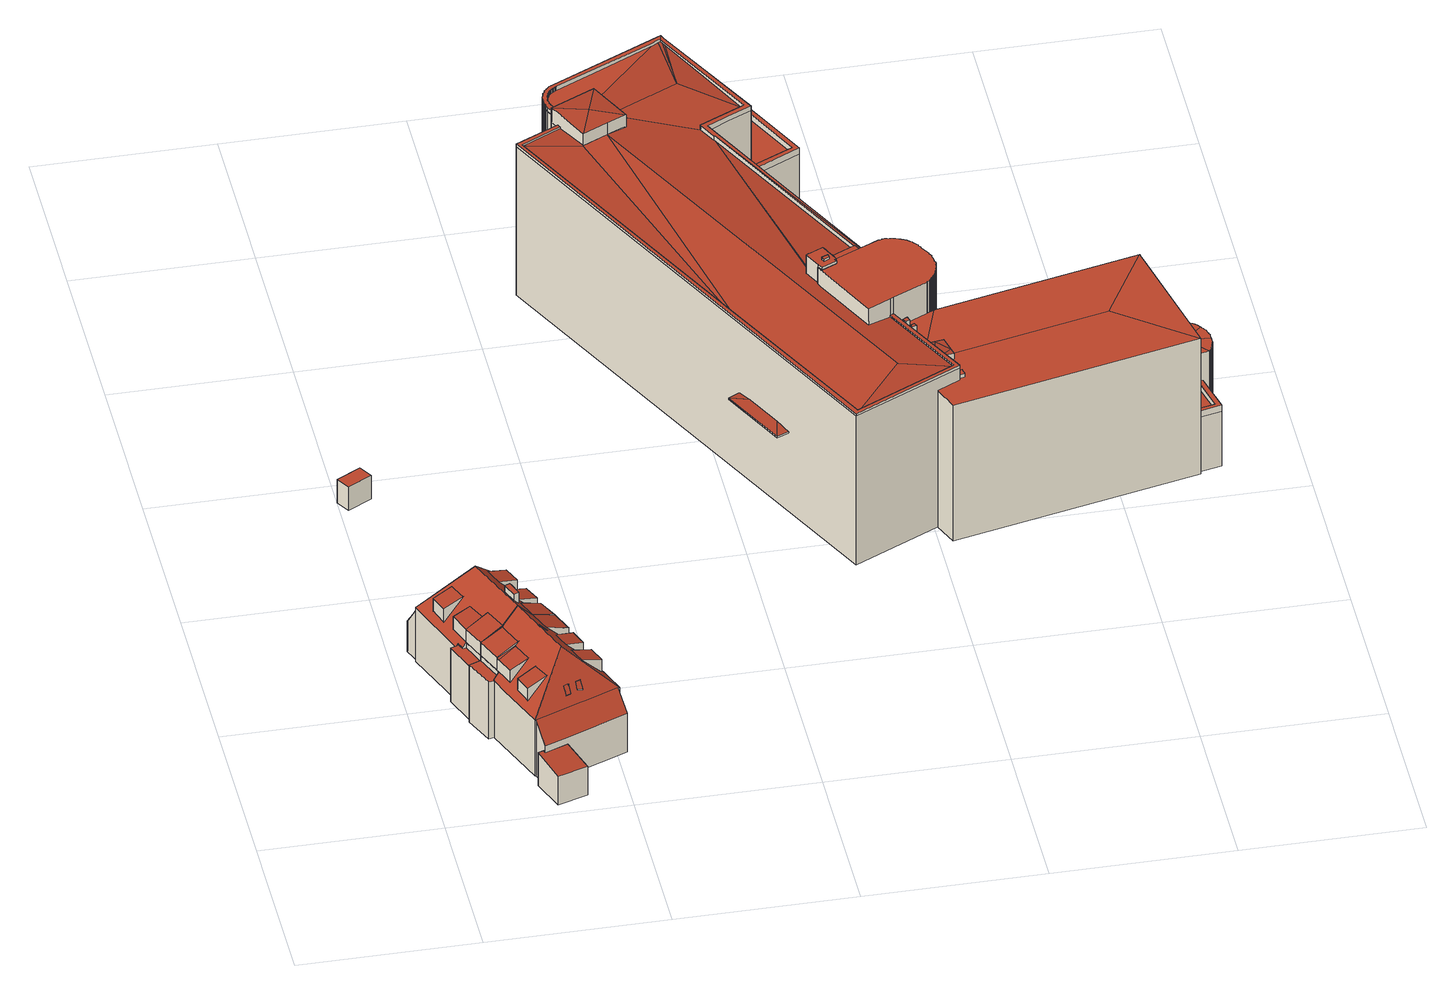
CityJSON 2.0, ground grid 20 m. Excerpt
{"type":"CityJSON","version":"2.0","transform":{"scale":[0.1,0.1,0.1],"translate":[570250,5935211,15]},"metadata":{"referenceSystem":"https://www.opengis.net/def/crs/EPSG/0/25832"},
"CityObjects":{
"building1":{"type":"Building","attributes":{"Grundfläche 2D":"13.094742","Grundhöhe NN":"16.201"},"geometry":[{"type":"Solid","lod":"3","boundaries":[[[[0,1,2,3,4,5]],[[6,7,4,3]],[[7,8,5,4]],[[8,9,0,5]],[[9,10,1,0]],[[10,11,2,1]],[[11,6,3,2]],[[6,11,10,9,8,7]]]],"semantics":{"surfaces":[{"type":"RoofSurface"},{"type":"WallSurface"},{"type":"GroundSurface"}],"values":[[0,1,1,1,1,1,1,2]]}}]},
"building2":{"type":"Building","attributes":{"Grundfläche 2D":"140.898673","Grundhöhe NN":"16.619"},"children":["building2-1","building2-2","building2-3","building2-4","building2-5","building2-6","building2-7","building2-8","building2-9"],"geometry":[{"type":"Solid","lod":"3","boundaries":[[[[12,13,14,15,16,17,18,19,20]],[[21,22,23,24,25,20,19,26,27,28,29]],[[30,26,19,18]],[[31,32,33,34,35,36]],[[37,34,33]],[[38,39,40]],[[38,41,16]],[[15,39,38,16]],[[28,42,43,44,45,46,47]],[[34,37,48,49]],[[36,35,34,49,50]],[[32,31,36,50,51,52]],[[41,38,40,53,54]],[[41,54,55,16]],[[44,43,56,57]],[[42,28,27,58,59]],[[43,42,59,56]],[[47,29,28]],[[29,47,46,21]],[[21,46,45,22]],[[22,45,44,23]],[[40,13,12,20,25,24,23,44,57,60,53]],[[13,40,39,14]],[[39,15,14]],[[61,18,17,16,55,62]],[[32,52,63,26,30,18,61,48,37,33]],[[27,26,63,58]],[[49,48,61,62,55,54,53,60,57,56,59,58,63,52,51,50]]]],"semantics":{"surfaces":[{"type":"RoofSurface"},{"type":"WallSurface"},{"type":"GroundSurface"}],"values":[[0,0,0,0,0,0,0,0,0,1,1,1,1,1,1,1,1,1,1,1,1,1,1,1,1,1,1,2]]}}]},
"building2-1":{"type":"BuildingInstallation","parents":["building2"],"geometry":[{"type":"MultiSurface","lod":"3","boundaries":[[[64,65,66,67,25]],[[65,64,68]],[[66,65,22,23]],[[23,24,25,67,66]]],"semantics":{"surfaces":[{"type":"RoofSurface"},{"type":"WallSurface"}],"values":[0,1,1,1]}}]},
"building2-2":{"type":"BuildingInstallation","parents":["building2"],"geometry":[{"type":"MultiSurface","lod":"3","boundaries":[[[69,65,68,70]],[[71,69,70]],[[71,22,65,69]]],"semantics":{"surfaces":[{"type":"RoofSurface"},{"type":"WallSurface"}],"values":[0,1,1]}}]},
"building2-3":{"type":"BuildingInstallation","parents":["building2"],"geometry":[{"type":"MultiSurface","lod":"3","boundaries":[[[72,73,74,75,76,77]],[[78,77,76,75,79,75]],[[72,77,78,73]],[[80,74,73,72,73,81]],[[75,74,80,79]]],"semantics":{"surfaces":[{"type":"RoofSurface"},{"type":"WallSurface"}],"values":[0,1,1,1,1]}}]},
"building2-4":{"type":"BuildingInstallation","parents":["building2"],"geometry":[{"type":"MultiSurface","lod":"3","boundaries":[[[82,83,84,85,86,87]],[[88,85,84,83,84,89]],[[86,85,88,90]],[[91,82,87,86,90,86]],[[83,82,91,84]]],"semantics":{"surfaces":[{"type":"RoofSurface"},{"type":"WallSurface"}],"values":[0,1,1,1,1]}}]},
"building2-5":{"type":"BuildingInstallation","parents":["building2"],"geometry":[{"type":"MultiSurface","lod":"3","boundaries":[[[92,93,94,12]],[[13,92,12]],[[13,14,95,93,92]],[[95,94,93]]],"semantics":{"surfaces":[{"type":"RoofSurface"},{"type":"WallSurface"}],"values":[0,1,1,1]}}]},
"building2-6":{"type":"BuildingInstallation","parents":["building2"],"geometry":[{"type":"MultiSurface","lod":"3","boundaries":[[[96,97,98,99,100]],[[100,99,101]],[[102,98,97]],[[99,98,102,101]]],"semantics":{"surfaces":[{"type":"RoofSurface"},{"type":"WallSurface"}],"values":[0,1,1,1]}}]},
"building2-7":{"type":"BuildingInstallation","parents":["building2"],"geometry":[{"type":"MultiSurface","lod":"3","boundaries":[[[103,104,105,106]],[[103,106,107]],[[104,103,107,108]],[[105,104,108]]],"semantics":{"surfaces":[{"type":"RoofSurface"},{"type":"WallSurface"}],"values":[0,1,1,1]}}]},
"building2-8":{"type":"BuildingInstallation","parents":["building2"],"geometry":[{"type":"MultiSurface","lod":"3","boundaries":[[[109,110,111,112,113]],[[114,115,110,109]],[[111,110,115,116]],[[116,117,112,111]],[[118,114,109,113,112,117]]],"semantics":{"surfaces":[{"type":"RoofSurface"},{"type":"WallSurface"}],"values":[0,1,1,1,1]}}]},
"building2-9":{"type":"BuildingInstallation","parents":["building2"],"geometry":[{"type":"MultiSurface","lod":"3","boundaries":[[[119,120,121,122]],[[121,120,123]],[[119,122,124]],[[120,119,124,123]]],"semantics":{"surfaces":[{"type":"RoofSurface"},{"type":"WallSurface"}],"values":[0,1,1,1]}}]},
"building3":{"type":"Building","attributes":{"Grundfläche 2D":"140.104630","Grundhöhe NN":"16.267"},"children":["building3-1","building3-2","building3-3","building3-4","building3-5","building3-6","building3-7","building3-8","building3-9"],"geometry":[{"type":"Solid","lod":"3","boundaries":[[[[13,12,20,125,126,127,128,129,130,131]],[[126,125,20,132,133,134,135,136,137,138,139,140,141]],[[142,143,144,145,127,126,141]],[[143,142,146,147,148,145,144]],[[41,149,150,151,130,152]],[[153,154,139,138,137,155,156,157]],[[146,142,158,159]],[[148,147,146,159,160]],[[145,148,160,161]],[[162,150,149,41,163,164]],[[129,152,130]],[[41,152,129,165,163]],[[139,154,166,167]],[[153,157,168,169]],[[154,153,169,166]],[[151,131,130]],[[131,151,150,13]],[[157,134,133,132,20,12,13,150,162,170,168]],[[136,135,134,157,156,155]],[[136,155,137]],[[140,139,167,171,141]],[[142,141,171,158]],[[127,145,161,172]],[[129,128,127,172,173,165]],[[173,172,161,160,159,158,171,167,166,169,168,170,162,164,163,165]]]],"semantics":{"surfaces":[{"type":"RoofSurface"},{"type":"WallSurface"},{"type":"GroundSurface"}],"values":[[0,0,0,0,0,0,1,1,1,1,1,1,1,1,1,1,1,1,1,1,1,1,1,1,2]]}}]},
"building3-1":{"type":"BuildingInstallation","parents":["building3"],"geometry":[{"type":"MultiSurface","lod":"3","boundaries":[[[174,175,176,92,12]],[[177,176,175]],[[177,178,176]],[[175,174,179,178,177]],[[178,179,131,13,92,176]],[[12,92,13]]],"semantics":{"surfaces":[{"type":"RoofSurface"},{"type":"WallSurface"}],"values":[0,0,0,1,1,1]}}]},
"building3-2":{"type":"BuildingInstallation","parents":["building3"],"geometry":[{"type":"MultiSurface","lod":"3","boundaries":[[[180,181,182,183]],[[184,185,180,183]],[[181,180,185,186]],[[183,182,187,184]],[[186,187,182,181]]],"semantics":{"surfaces":[{"type":"RoofSurface"},{"type":"WallSurface"}],"values":[0,1,1,1,1]}}]},
"building3-3":{"type":"BuildingInstallation","parents":["building3"],"geometry":[{"type":"MultiSurface","lod":"3","boundaries":[[[188,189,190]],[[191,188,190,192]],[[190,189,193,194]],[[192,190,194,195]],[[191,192,195,196]],[[189,188,191,196,193]]],"semantics":{"surfaces":[{"type":"RoofSurface"},{"type":"WallSurface"}],"values":[0,0,1,1,1,1]}}]},
"building3-4":{"type":"BuildingInstallation","parents":["building3"],"geometry":[{"type":"MultiSurface","lod":"3","boundaries":[[[197,198,199,200]],[[199,198,201]],[[197,200,202]],[[198,197,202,201]]],"semantics":{"surfaces":[{"type":"RoofSurface"},{"type":"WallSurface"}],"values":[0,1,1,1]}}]},
"building3-5":{"type":"BuildingInstallation","parents":["building3"],"geometry":[{"type":"MultiSurface","lod":"3","boundaries":[[[203,204,205,206]],[[207,208,203,206,209]],[[206,205,135,136,210,207,209]],[[208,207,210]]],"semantics":{"surfaces":[{"type":"RoofSurface"},{"type":"WallSurface"}],"values":[0,0,1,1]}}]},
"building3-6":{"type":"BuildingInstallation","parents":["building3"],"geometry":[{"type":"MultiSurface","lod":"3","boundaries":[[[211,212,213,214]],[[215,213,212]],[[211,214,216]],[[212,211,216,215]]],"semantics":{"surfaces":[{"type":"RoofSurface"},{"type":"WallSurface"}],"values":[0,1,1,1]}}]},
"building3-7":{"type":"BuildingInstallation","parents":["building3"],"geometry":[{"type":"MultiSurface","lod":"3","boundaries":[[[217,218,219,220]],[[218,217,221,222]],[[219,218,222]],[[221,217,220]]],"semantics":{"surfaces":[{"type":"RoofSurface"},{"type":"WallSurface"}],"values":[0,1,1,1]}}]},
"building3-8":{"type":"BuildingInstallation","parents":["building3"],"geometry":[{"type":"MultiSurface","lod":"3","boundaries":[[[66,223,224,132,67]],[[134,66,67,132,133]],[[135,205,223,66,134]],[[224,223,205,204]]],"semantics":{"surfaces":[{"type":"RoofSurface"},{"type":"WallSurface"}],"values":[0,1,1,1]}}]},
"building3-9":{"type":"BuildingInstallation","parents":["building3"],"geometry":[{"type":"MultiSurface","lod":"3","boundaries":[[[225,226,227]],[[228,229,230,231,226,225]],[[232,233,228,225,227]],[[234,235,226,231]],[[235,232,227,226]],[[233,230,229,228]],[[230,236,230,229]],[[231,230,236,234]]],"semantics":{"surfaces":[{"type":"RoofSurface"},{"type":"WallSurface"}],"values":[0,0,1,1,1,1,1,1]}}]},
"building4":{"type":"Building","attributes":{"Grundfläche 2D":"5.324749","Grundhöhe NN":"15.352"},"geometry":[{"type":"Solid","lod":"3","boundaries":[[[[237,238,239,240]],[[241,242,240,239]],[[242,243,237,240]],[[243,244,238,237]],[[244,241,239,238]],[[244,243,242,241]]]],"semantics":{"surfaces":[{"type":"RoofSurface"},{"type":"WallSurface"},{"type":"GroundSurface"}],"values":[[0,1,1,1,1,2]]}}]},
"building5":{"type":"Building","attributes":{"Grundfläche 2D":"1769.795255","Grundhöhe NN":"16.355"},"children":["building5-1","building5-2","building5-3","building5-4","building5-5","building5-6","building5-7","building5-8","building5-9","building5-10","building5-11","building5-12","building5-13"],"geometry":[{"type":"MultiSurface","lod":"3","boundaries":[[[245,246,247,248,249,250,251]],[[252,253,254,255,256]],[[257,258,259,260,261,262,263,264,265,266]],[[267,268,269]],[[270,271,269,268,272]],[[273,274,268,267]],[[275,276,272,268,274]],[[277,278,279]],[[280,281,279,278,282,283,284,285,286,287,288,289,290]],[[291,292,293,294,295,296,297,298,299,300,301,302]],[[303,304,305,306,307,308]],[[309,310,307,306,311,312]],[[313,314,315,311,316,317]],[[315,318,312,311]],[[319,320,321,322,308,307,310,309,323,324,325,326]],[[327,328,329,330,331,332,333,334,335,336,337,338,339,340,341,342,343,344,345,346,347,348]],[[349,350,351,352,353,354]],[[355,356,357,358,359,360]],[[361,362,363,364]],[[365,366,367]],[[365,367,368,369,370]],[[368,367,366,371,372,373,374,375,376,377,378,379,380,381,382,383]],[[375,378,377,376]],[[384,385,386,387,388,389,378,375,390]],[[391,392,393,394,381,380]],[[392,395,393]],[[395,396,393]],[[396,397,398,399,400,393]],[[401,402,403,404,405,406,407,408,409,410,411,412,413,414,415,416,417,418,419,420,421,422,423,424,425,426,427,428,429,430,431,432,433,399,434,435,436,437]],[[400,399,433,432,394,393]],[[438,368,439,440,441,442,368]],[[442,441,443,444]],[[368,442,444,369]],[[445,446,447,448,449,450,451,452,453,454,455,456,457,458,459,460,461,462,463,464,465,466,467,468,469,470,471,472,473,474,475,476,477,478,479,480,481,482,483,484,485,486,487,488,489,490,491,492,493,494,495,496,497,498,499,500,501,502,503,504,505,506,507,508,509,510,511,512,513,514,515,516,517,518,519,520,521]],[[522,523,524,525,526,527,528,529,530,531,532,533,534,535,536]],[[533,532,537,538,539]],[[540,541,542,543,544,545,546,547,548,549,532,531,550,551]],[[552,553,554,555,556,532,549,557,558,559]],[[556,560,537,532]],[[368,383,438]],[[345,344,249,248]],[[561,562,247,246]],[[562,345,248,247]],[[327,348,255,254]],[[348,563,564,252,256,255]],[[564,565,253,252]],[[566,567,260,259]],[[567,568,569,262,261,260]],[[569,570,263,262]],[[570,571,264,263]],[[363,362,266,265]],[[362,361,257,266]],[[258,257,361,364]],[[572,267,269,573,574,575,576,430]],[[577,301,300,440,439,274,273,267,572]],[[274,439,368,275]],[[383,382,272,276,275,368,438]],[[432,573,269,271,270,272,382,381,394]],[[282,278,578,579]],[[579,580,581,582,583,286,285,284,283,282]],[[583,584,398,288,287,286]],[[395,392,391,290,289,397,396]],[[280,290,391,380]],[[379,281,280,380]],[[379,378,389,277,279,281]],[[371,366,296,295]],[[366,365,370,297,296]],[[298,297,370,369,444]],[[299,298,444,443]],[[440,300,299,443,441]],[[585,302,301,577]],[[585,586,291,302]],[[586,587,292,291]],[[587,588,589,294,293,292]],[[567,566,590,591]],[[592,593,594,569,568,567,591,595]],[[596,570,569,594,593,592,597,598]],[[596,598,597,570]],[[571,570,597,599]],[[320,587,586,600,601,321]],[[325,324,323,309,312,318,589,588,587,320,319,326]],[[578,329,328,579]],[[253,565,602,603,590,566,259,583,582,581,580,579,328,327,254]],[[364,363,265,264,398,584,583,259,258]],[[435,434,399,398,264,571,599,604,605]],[[436,435,605,606]],[[437,436,606,607]],[[401,437,607,608]],[[402,401,608,609]],[[403,402,609,610]],[[404,403,610,611]],[[405,404,611,612]],[[406,405,612,613]],[[407,406,613,614]],[[408,407,614,615]],[[409,408,615,616]],[[410,409,616,617]],[[411,410,617,618]],[[412,411,618,619]],[[413,412,619,620]],[[414,413,620,621]],[[415,414,621,622]],[[416,415,622,623]],[[417,416,623,624]],[[418,417,624,625]],[[419,418,625,626]],[[420,419,626,627]],[[421,420,627,628]],[[422,421,628,629]],[[423,422,629,630]],[[424,423,630,631]],[[425,424,631,632]],[[426,425,632,633]],[[427,426,633,634]],[[428,427,634,635]],[[429,428,635,636]],[[430,429,636,637]],[[572,430,637,638]],[[585,577,639,640]],[[577,572,638,639]],[[586,585,640,600]],[[322,321,601,641]],[[308,322,641,642]],[[349,538,537,560,356,355,360,643,644,306,305,304,303,308,642,645,351,350]],[[316,311,306,644,646]],[[278,277,389,388,387,647,473,472,471,470,330,329,578]],[[647,387,386,474,473]],[[475,385,384,476]],[[474,386,385,475]],[[476,384,390,477]],[[477,390,375,478]],[[478,375,374,479]],[[480,479,374,373,372]],[[481,480,372,371,295]],[[482,481,295,294]],[[482,294,589,318,315,483]],[[483,315,314,484]],[[484,314,313,485]],[[485,313,317,486]],[[487,486,317,316]],[[487,316,646,648,488]],[[489,488,648,649]],[[490,489,649,650]],[[491,490,650,651]],[[492,491,651,652]],[[493,492,652,653]],[[494,493,653,654]],[[495,494,654,655]],[[496,495,655,656]],[[497,496,656,657]],[[498,497,657,658]],[[499,498,658,659]],[[500,499,659,660]],[[501,500,660,661]],[[502,501,661,662]],[[503,502,662,663]],[[504,503,663,664]],[[505,504,664,665]],[[506,505,665,666]],[[507,506,666,667]],[[508,507,667,668]],[[509,508,668,669]],[[510,509,669,670]],[[511,510,670,671]],[[512,511,671,672]],[[513,512,672,673]],[[514,513,673,674]],[[515,514,674,675]],[[516,515,675,676]],[[517,516,676,677]],[[518,517,677,678]],[[519,518,678,679]],[[520,519,679,680]],[[521,520,680,681]],[[445,521,681,682]],[[446,445,682,683]],[[447,446,683,684]],[[448,447,684,685]],[[449,448,685,686]],[[450,449,686,687]],[[451,450,687,688]],[[452,451,688,689,561,246]],[[453,452,246,245]],[[454,453,245,251]],[[455,454,251,250]],[[456,455,250,249]],[[469,331,330,470]],[[456,249,344,343,457]],[[457,343,342,458]],[[458,342,341,459]],[[459,341,340,460]],[[460,340,339,461]],[[461,339,338,462]],[[462,338,337,463]],[[463,337,336,464]],[[464,336,335,465]],[[465,335,334,466]],[[466,334,333,467]],[[467,333,332,468]],[[468,332,331,469]],[[690,691,564,563,348,347,692,693]],[[565,564,691,602]],[[562,561,689,694]],[[346,345,562,694,695]],[[347,346,695,692]],[[352,351,645,696]],[[353,352,696,697]],[[359,358,698,699]],[[360,359,699,643]],[[534,533,700,701]],[[535,534,701,702]],[[536,535,702,703]],[[522,536,703,704]],[[523,522,704,705]],[[524,523,705,706]],[[525,524,706,707]],[[526,525,707,708]],[[527,526,708,709]],[[528,527,709,710]],[[529,528,710,711]],[[530,529,711,712]],[[531,530,712,713]],[[550,531,713,714]],[[551,550,714,715]],[[540,551,715,716]],[[541,540,716,717]],[[542,541,717,718]],[[543,542,718,719]],[[544,543,719,720]],[[545,544,720,721]],[[546,545,721,722]],[[547,546,722,723]],[[548,547,723,724]],[[549,548,724,725]],[[557,549,725,726]],[[558,557,726,727]],[[559,558,727,728]],[[552,559,728,729]],[[553,552,729,730]],[[554,553,730,731]],[[555,554,731,732]],[[556,555,732,733]],[[358,357,356,560,556,733,698]],[[533,539,538,349,354,353,697,734,700]],[[698,733,732,731,730,729,728,727,726,725,724,723,722,721,720,719,718,717,716,715,714,713,712,711,710,709,708,707,706,705,704,703,702,701,700,734,697,696,645,642,641,601,600,640,639,638,637,636,635,634,633,632,631,630,629,628,627,626,625,624,623,622,621,620,619,618,617,616,615,614,613,612,611,610,609,608,607,606,605,604,599,597,592,595,591,590,603,602,691,690,693,692,695,694,689,688,687,686,685,684,683,682,681,680,679,678,677,676,675,674,673,672,671,670,669,668,667,666,665,664,663,662,661,660,659,658,657,656,655,654,653,652,651,650,649,648,646,644,643,699]]],"semantics":{"surfaces":[{"type":"RoofSurface"},{"type":"WallSurface"},{"type":"GroundSurface"}],"values":[0,0,0,0,0,0,0,0,0,0,0,0,0,0,0,0,0,0,0,0,0,0,0,0,0,0,0,0,0,0,0,0,0,0,0,0,0,0,0,1,1,1,1,1,1,1,1,1,1,1,1,1,1,1,1,1,1,1,1,1,1,1,1,1,1,1,1,1,1,1,1,1,1,1,1,1,1,1,1,1,1,1,1,1,1,1,1,1,1,1,1,1,1,1,1,1,1,1,1,1,1,1,1,1,1,1,1,1,1,1,1,1,1,1,1,1,1,1,1,1,1,1,1,1,1,1,1,1,1,1,1,1,1,1,1,1,1,1,1,1,1,1,1,1,1,1,1,1,1,1,1,1,1,1,1,1,1,1,1,1,1,1,1,1,1,1,1,1,1,1,1,1,1,1,1,1,1,1,1,1,1,1,1,1,1,1,1,1,1,1,1,1,1,1,1,1,1,1,1,1,1,1,1,1,1,1,1,1,1,1,1,1,1,1,1,1,1,1,1,1,1,1,1,1,1,1,1,1,1,1,1,1,1,1,1,1,1,1,1,1,1,1,1,1,2]}}]},
"building5-1":{"type":"BuildingInstallation","parents":["building5"],"geometry":[{"type":"MultiSurface","lod":"3","boundaries":[[[735,736,737,738,739,740]],[[351,740,739,350]],[[351,352,735,740]],[[352,353,736,735]],[[353,354,737,736]],[[737,354,741,738]],[[741,350,739,738]]],"semantics":{"surfaces":[{"type":"RoofSurface"},{"type":"WallSurface"}],"values":[0,1,1,1,1,1,1]}}]},
"building5-2":{"type":"BuildingInstallation","parents":["building5"],"geometry":[{"type":"MultiSurface","lod":"3","boundaries":[[[742,743,744,745,746,747]],[[359,745,744,358]],[[359,360,746,745]],[[355,747,746,360]],[[355,748,742,747]],[[357,743,742,748]],[[743,357,358,744]]],"semantics":{"surfaces":[{"type":"RoofSurface"},{"type":"WallSurface"}],"values":[0,1,1,1,1,1,1]}}]},
"building5-3":{"type":"BuildingInstallation","parents":["building5"],"geometry":[{"type":"MultiSurface","lod":"3","boundaries":[[[749,750,751,752]],[[752,751,753,754]],[[749,752,754,755]],[[750,749,755,756]],[[751,750,756,753]]],"semantics":{"surfaces":[{"type":"RoofSurface"},{"type":"WallSurface"}],"values":[0,1,1,1,1]}}]},
"building5-4":{"type":"BuildingInstallation","parents":["building5"],"geometry":[{"type":"MultiSurface","lod":"3","boundaries":[[[757,647,758,759,760],[761,762,763,764]],[[388,758,647,387]],[[388,765,759,758]],[[760,759,765,766]]],"semantics":{"surfaces":[{"type":"RoofSurface"},{"type":"WallSurface"}],"values":[0,1,1,1]}}]},
"building5-5":{"type":"BuildingInstallation","parents":["building5"],"geometry":[{"type":"MultiSurface","lod":"3","boundaries":[[[767,768,769,770,771,772,773,774,775,776,777,778,779,780,781,782,783,784,785,786,787,788,789,790,791,792,793,794,795,796,797,576,575,798,799,800,801,802,803,804,805,806,807,808,809,810,811,812,813,814,815,816,817,818,819,820,821,822,823,824,825,826,827,828,829,830,831,832,833,289,288,834,835,836]],[[429,430,576,797]],[[428,429,797,796]],[[837,798,575,574,431]],[[837,838,799,798]],[[800,799,838,839]],[[839,840,801,800]],[[802,801,840,841]],[[841,842,803,802]],[[842,843,804,803]],[[805,804,843,844]],[[844,845,806,805]],[[845,846,807,806]],[[808,807,846,847]],[[847,848,809,808]],[[848,849,810,809]],[[811,810,849,850]],[[812,811,850,851]],[[813,812,851,852]],[[852,853,814,813]],[[815,814,853,854]],[[854,855,816,815]],[[817,816,855,856]],[[856,857,818,817]],[[819,818,857,858]],[[820,819,858,859]],[[859,860,821,820]],[[823,822,821,860,861,862]],[[862,863,824,823]],[[825,824,863,864]],[[864,865,826,825]],[[827,826,865,866]],[[866,867,828,827]],[[829,828,867,868]],[[868,869,830,829]],[[831,830,869,870]],[[832,831,870,433,400,397,289,833]],[[398,399,434,435,836,835,834,288]],[[435,436,767,836]],[[436,437,768,767]],[[437,401,769,768]],[[401,402,770,769]],[[402,403,771,770]],[[403,404,772,771]],[[404,405,773,772]],[[774,773,405,406]],[[406,407,775,774]],[[407,408,776,775]],[[408,409,777,776]],[[409,410,778,777]],[[410,411,779,778]],[[411,412,780,779]],[[412,413,781,780]],[[413,414,782,781]],[[414,415,783,782]],[[415,416,784,783]],[[416,417,785,784]],[[417,418,786,785]],[[418,419,787,786]],[[419,420,788,787]],[[789,788,420,421]],[[421,422,790,789]],[[422,423,791,790]],[[423,424,792,791]],[[793,792,424,425]],[[425,426,794,793]],[[426,427,795,794]],[[796,795,427,428]]],"semantics":{"surfaces":[{"type":"RoofSurface"},{"type":"WallSurface"}],"values":[0,1,1,1,1,1,1,1,1,1,1,1,1,1,1,1,1,1,1,1,1,1,1,1,1,1,1,1,1,1,1,1,1,1,1,1,1,1,1,1,1,1,1,1,1,1,1,1,1,1,1,1,1,1,1,1,1,1,1,1,1,1,1,1,1,1,1,1]}}]},
"building5-6":{"type":"BuildingInstallation","parents":["building5"],"geometry":[{"type":"MultiSurface","lod":"3","boundaries":[[[871,872,873,874]],[[874,873,764,763]],[[871,874,763,762]],[[872,871,762,761]],[[873,872,761,764]]],"semantics":{"surfaces":[{"type":"RoofSurface"},{"type":"WallSurface"}],"values":[0,1,1,1,1]}}]},
"building5-7":{"type":"BuildingInstallation","parents":["building5"],"geometry":[{"type":"MultiSurface","lod":"3","boundaries":[[[875,876,877,878,879,880,881,882,883,884,885,886],[756,755,754,753]],[[887,888,876,875,886,885,889,377]],[[376,877,876,888]],[[376,375,390,477,879,878,877]],[[880,879,477,390,384,476]],[[881,880,476,384,385,475]],[[882,881,475,385,386,474]],[[766,889,885,884,883,882,474,386,387,647,757,760]]],"semantics":{"surfaces":[{"type":"RoofSurface"},{"type":"WallSurface"}],"values":[0,1,1,1,1,1,1,1]}}]},
"building5-8":{"type":"BuildingInstallation","parents":["building5"],"geometry":[{"type":"MultiSurface","lod":"3","boundaries":[[[890,891,892,893]],[[893,892,894,895]],[[895,896,890,893]],[[891,890,896,897]],[[897,894,892,891]]],"semantics":{"surfaces":[{"type":"RoofSurface"},{"type":"WallSurface"}],"values":[0,1,1,1,1]}}]},
"building5-9":{"type":"BuildingInstallation","parents":["building5"],"geometry":[{"type":"MultiSurface","lod":"3","boundaries":[[[898,899,900,901,902,903]],[[898,903,326,904]],[[905,901,900,899,898,904,906,907]],[[905,324,902,901]],[[324,325,326,903,902]]],"semantics":{"surfaces":[{"type":"RoofSurface"},{"type":"WallSurface"}],"values":[0,1,1,1,1]}}]},
"building5-10":{"type":"BuildingInstallation","parents":["building5"],"geometry":[{"type":"MultiSurface","lod":"3","boundaries":[[[908,909,910]],[[911,908,912]],[[911,913,909,908]],[[914,909,913]],[[915,916,312,912,908,910]],[[913,911,912,312,309,323]],[[914,913,323,917]],[[915,910,909,914,917,310]]],"semantics":{"surfaces":[{"type":"RoofSurface"},{"type":"WallSurface"}],"values":[0,0,0,0,1,1,1,1]}}]},
"building5-11":{"type":"BuildingInstallation","parents":["building5"],"geometry":[{"type":"MultiSurface","lod":"3","boundaries":[[[918,919,920,921]],[[919,918,922,923]],[[921,920,924,925]],[[925,922,918,921]],[[923,924,920,919]]],"semantics":{"surfaces":[{"type":"RoofSurface"},{"type":"WallSurface"}],"values":[0,1,1,1,1]}}]},
"building5-12":{"type":"BuildingInstallation","parents":["building5"],"geometry":[{"type":"MultiSurface","lod":"3","boundaries":[[[926,927,928,929,596,594]],[[927,926,930,931]],[[932,928,927,931]],[[929,928,932,933]],[[596,929,933,598]],[[596,598,593,594]],[[926,594,593,930]],[[930,593,598,933,932,931]]],"semantics":{"surfaces":[{"type":"RoofSurface"},{"type":"WallSurface"},{"type":"OuterCeilingSurface"}],"values":[0,1,1,1,1,1,1,2]}}]},
"building5-13":{"type":"BuildingInstallation","parents":["building5"],"geometry":[{"type":"MultiSurface","lod":"3","boundaries":[[[934,935,936]],[[937,934,936,938]],[[937,938,939]],[[938,936,935,940,941,939]],[[937,939,941,942]],[[934,937,942,943]],[[935,934,943,940]],[[941,940,943,942]]],"semantics":{"surfaces":[{"type":"RoofSurface"},{"type":"WallSurface"},{"type":"OuterCeilingSurface"}],"values":[0,0,0,1,1,1,1,2]}}]}
},
"vertices":[
[107,43,55],[121,6,49],[154,17,49],[140,52,54],[114,42,54],[113,45,55],[140,52,12],[114,42,12],[113,45,12],[107,43,12],[121,6,12],[154,17,12],
[130,191,121],[156,201,93],[147,222,93],[153,225,86],[154,225,86],[153,227,86],[120,311,86],[84,260,140],[114,185,140],[57,193,88],[61,194,93],[71,168,93],[72,168,93],[97,178,121],[23,272,86],[51,199,85],[52,199,86],[54,200,88],[119,311,86],[22,280,72],[25,272,85],[80,295,85],[112,327,56],[43,300,56],[18,290,56],[119,311,85],[160,203,86],[147,222,86],[156,201,86],[162,204,87],[45,197,86],[58,163,86],[71,168,86],[61,194,86],[57,193,86],[54,200,86],[119,311,16],[112,327,16],[18,290,16],[22,280,16],[25,272,16],[156,201,16],[162,204,16],[154,225,16],[58,163,16],[71,168,16],[51,199,16],[45,197,16],[72,168,16],[120,311,16],[153,227,16],[23,272,16],
[86,204,121],[61,194,110],[71,168,111],[72,168,111],[82,202,116],
[52,218,110],[72,226,115],[52,218,93],
[72,280,105],[72,280,104],[70,284,97],[65,282,96],[65,282,97],[67,278,104],[67,278,103],[65,282,95],[70,284,96],[72,280,103],
[80,283,105],[85,285,105],[85,285,104],[83,289,97],[78,287,97],[78,287,98],[83,289,96],[85,285,103],[78,287,96],[80,283,104],
[156,201,110],[146,224,109],[122,215,120],[146,224,93],
[106,259,118],[107,257,118],[130,267,110],[122,286,110],[99,277,118],[122,286,93],[130,267,92],
[144,232,110],[136,251,110],[114,243,117],[122,223,118],[144,232,93],[136,251,93],
[113,222,141],[107,220,141],[113,203,141],[119,205,141],[114,220,141],[113,222,126],[107,220,133],[113,203,133],[119,205,126],[114,220,126],
[38,253,110],[45,233,110],[68,241,117],[60,261,117],[45,233,92],[38,253,93],
[127,151,140],[144,107,140],[204,96,86],[172,179,86],[171,180,86],[171,179,87],[165,177,93],[96,178,121],[72,168,95],[71,168,94],[83,139,94],[84,136,94],[78,133,87],[79,132,87],[78,131,87],[85,113,86],[107,58,86],[108,58,86],[160,79,86],[165,81,86],[202,96,86],[114,42,63],[140,52,63],[209,80,63],[160,203,87],[156,201,87],[165,177,87],[171,180,87],[58,163,87],[72,130,87],[84,136,87],[83,139,87],[71,168,87],[108,58,13],[114,42,13],[209,80,13],[202,96,13],[156,201,13],[162,204,13],[160,203,13],[171,180,13],[72,130,13],[78,131,13],[71,168,13],[58,163,13],[72,168,13],[107,58,13],[204,96,13],[172,179,13],
[140,166,122],[160,174,112],[165,177,110],[161,174,112],[166,176,110],[166,176,93],
[130,152,137],[132,148,137],[139,151,129],[137,155,129],[137,155,128],[130,152,136],[132,148,136],[139,151,128],
[161,91,105],[161,91,106],[156,89,106],[163,86,97],[157,85,98],[161,91,104],[156,89,105],[157,85,97],[163,86,96],
[176,149,109],[169,168,109],[148,159,116],[156,140,116],[169,168,93],[176,149,92],
[104,147,117],[104,148,117],[83,139,110],[84,136,110],[92,116,110],[113,124,117],[85,134,110],[92,116,93],
[189,117,109],[182,136,109],[159,127,118],[166,108,118],[182,136,92],[189,117,92],
[97,102,109],[104,83,109],[126,91,117],[118,110,116],[97,102,94],[104,83,93],
[83,139,111],[108,149,121],
[147,86,106],[148,85,105],[148,86,106],[142,84,106],[144,79,98],[144,79,97],[149,81,97],[148,86,105],[142,84,105],[149,81,96],[148,85,104],[144,79,96],
[36,570,35],[27,585,35],[0,570,35],[9,555,35],[0,570,4],[9,555,4],[36,570,4],[27,585,4],
[607,604,54],[608,603,54],[583,653,54],[580,651,54],[602,606,54],[604,605,54],[605,604,54],[517,787,54],[475,873,54],[471,871,54],[514,785,54],[515,786,54],[552,916,128],[499,891,128],[502,886,128],[559,914,128],[514,1007,128],[492,1051,128],[473,1042,128],[434,1023,128],[436,1018,128],[490,1045,128],[294,904,227],[331,890,230],[344,928,227],[357,900,227],[356,902,227],[368,877,227],[299,895,227],[318,854,227],[346,867,227],[367,877,227],[572,604,212],[576,606,211],[455,843,212],[444,864,212],[454,843,212],[451,861,212],[471,871,212],[475,873,212],[498,884,212],[502,886,212],[436,1018,212],[434,1023,212],[432,1017,212],[495,889,212],[505,347,211],[627,407,211],[627,408,211],[577,508,211],[573,506,211],[621,409,211],[508,353,211],[409,554,211],[256,868,211],[301,891,211],[299,895,211],[250,871,211],[886,433,191],[855,574,191],[854,579,191],[853,583,191],[802,490,194],[887,429,191],[608,446,194],[626,450,194],[625,532,191],[601,461,193],[619,529,191],[617,528,191],[616,527,191],[621,531,191],[620,530,191],[577,508,191],[627,408,192],[627,407,192],[601,394,192],[612,367,191],[613,437,194],[623,416,193],[626,411,192],[626,409,192],[471,871,52],[451,861,52],[576,606,52],[581,608,52],[582,608,52],[584,608,52],[585,609,52],[587,609,52],[588,609,52],[590,609,52],[592,608,52],[593,608,52],[595,608,52],[596,608,52],[598,607,52],[599,607,52],[601,606,52],[602,606,52],[580,651,52],[560,642,52],[495,777,52],[514,785,52],[876,480,85],[885,438,85],[886,433,85],[911,439,85],[900,486,85],[895,484,85],[855,574,85],[864,533,85],[885,537,85],[889,538,85],[878,585,85],[854,579,85],[552,916,120],[490,1045,120],[436,1018,120],[499,891,120],[511,355,209],[621,409,209],[564,422,212],[346,867,212],[414,545,209],[508,353,209],[573,506,209],[548,494,211],[512,568,211],[510,574,211],[511,574,211],[511,575,211],[506,596,210],[455,843,206],[454,843,206],[444,864,206],[357,900,211],[368,877,211],[367,877,211],[531,577,209],[529,580,209],[531,581,209],[530,584,209],[566,601,206],[572,604,206],[514,569,211],[495,889,207],[493,892,207],[434,939,212],[356,902,211],[436,1009,209],[434,1013,209],[432,1017,209],[434,1023,208],[430,1021,208],[430,1016,209],[303,959,208],[302,958,208],[301,957,208],[300,956,208],[299,955,208],[298,954,208],[297,953,208],[296,952,208],[296,950,208],[295,949,208],[294,948,208],[294,947,208],[293,945,208],[293,944,208],[292,942,208],[292,941,208],[292,939,208],[292,938,208],[292,937,208],[292,935,208],[292,934,208],[292,932,208],[292,931,208],[292,930,208],[293,928,208],[293,927,208],[293,926,208],[294,925,208],[294,923,208],[302,908,208],[307,910,208],[344,928,209],[421,1011,208],[308,961,208],[307,961,208],[305,960,208],[304,959,208],[367,877,212],[318,854,212],[301,891,209],[257,869,209],[317,853,212],[256,868,209],[409,554,209],[617,595,232],[616,596,232],[615,598,232],[613,599,232],[612,600,232],[611,601,232],[610,602,232],[608,603,232],[607,604,232],[605,604,232],[604,605,232],[602,606,232],[601,606,232],[599,607,232],[598,607,232],[596,608,232],[595,608,232],[593,608,232],[592,608,232],[590,609,232],[588,609,232],[587,609,232],[585,609,232],[584,608,232],[582,608,232],[581,608,232],[576,606,232],[572,604,232],[530,584,232],[531,581,232],[529,580,232],[531,577,232],[514,569,232],[511,574,232],[510,574,232],[548,494,232],[573,506,232],[577,508,232],[616,527,232],[617,528,232],[619,529,232],[620,530,232],[621,531,232],[622,533,232],[623,534,232],[624,535,232],[625,537,232],[626,538,232],[627,540,232],[628,541,232],[628,543,232],[629,545,232],[630,546,232],[630,548,232],[631,550,232],[631,552,232],[631,554,232],[631,555,232],[632,557,232],[632,559,232],[631,561,232],[631,562,232],[631,564,232],[631,566,232],[630,568,232],[630,569,232],[630,571,232],[629,573,232],[628,574,232],[628,576,232],[622,586,232],[622,588,232],[621,589,232],[620,590,232],[620,592,232],[619,593,232],[618,594,232],[911,493,128],[912,495,128],[912,497,128],[913,498,128],[913,500,128],[914,502,128],[914,504,128],[914,505,128],[914,507,128],[914,509,128],[887,510,129],[908,488,128],[909,489,128],[910,490,128],[911,492,128],[870,506,129],[876,480,128],[902,486,128],[914,515,128],[913,517,128],[913,518,128],[912,520,128],[912,522,128],[911,524,128],[910,525,128],[909,527,128],[908,528,128],[907,530,128],[914,511,128],[914,513,128],[903,535,128],[902,536,128],[900,537,128],[899,538,128],[896,540,128],[906,531,128],[905,533,128],[904,534,128],[864,533,128],[608,603,52],[583,653,52],[515,786,52],[517,787,52],[475,873,52],[502,886,120],[559,914,120],[514,1007,120],[492,1051,120],[473,1042,120],[434,1023,120],[294,904,208],[344,928,211],[307,910,209],[307,910,213],[302,908,213],[299,895,208],[576,606,205],[451,861,205],[471,871,206],[475,873,206],[498,884,206],[502,886,206],[436,1018,208],[250,871,208],[505,347,208],[627,407,208],[627,408,208],[577,508,208],[502,886,14],[559,914,14],[492,1051,14],[492,1051,75],[492,1051,77],[514,1007,14],[473,1042,77],[473,1042,14],[473,1042,75],[434,1023,14],[505,347,14],[601,394,14],[475,873,14],[498,884,14],[308,961,14],[307,961,14],[305,960,14],[304,959,14],[303,959,14],[302,958,14],[301,957,14],[300,956,14],[299,955,14],[298,954,14],[297,953,14],[296,952,14],[296,950,14],[295,949,14],[294,948,14],[294,947,14],[293,945,14],[293,944,14],[292,942,14],[292,941,14],[292,939,14],[292,938,14],[292,937,14],[292,935,14],[292,934,14],[292,932,14],[292,931,14],[292,930,14],[293,928,14],[293,927,14],[293,926,14],[294,925,14],[294,923,14],[302,908,14],[294,904,14],[299,895,14],[250,871,14],[612,367,14],[887,429,14],[854,579,14],[853,583,14],[886,433,14],[621,531,14],[530,584,222],[622,533,14],[623,534,14],[624,535,14],[625,537,14],[626,538,14],[627,540,14],[628,541,14],[628,543,14],[629,545,14],[630,546,14],[630,548,14],[631,550,14],[631,552,14],[631,554,14],[631,555,14],[632,557,14],[632,559,14],[631,561,14],[631,562,14],[631,564,14],[631,566,14],[630,568,14],[630,569,14],[630,571,14],[629,573,14],[628,574,14],[628,576,14],[622,586,14],[622,588,14],[621,589,14],[620,590,14],[620,592,14],[619,593,14],[618,594,14],[617,595,14],[616,596,14],[615,598,14],[613,599,14],[612,600,14],[611,601,14],[610,602,14],[608,603,14],[515,786,14],[517,787,14],[495,777,14],[514,785,14],[583,653,14],[560,642,14],[911,439,14],[900,486,14],[889,538,14],[878,585,14],[908,488,14],[909,489,14],[910,490,14],[911,492,14],[911,493,14],[912,495,14],[912,497,14],[913,498,14],[913,500,14],[914,502,14],[914,504,14],[914,505,14],[914,507,14],[914,509,14],[914,511,14],[914,513,14],[914,515,14],[913,517,14],[913,518,14],[912,520,14],[912,522,14],[911,524,14],[910,525,14],[909,527,14],[908,528,14],[907,530,14],[906,531,14],[905,533,14],[904,534,14],[903,535,14],[902,536,14],[900,537,14],[899,538,14],[896,540,14],[902,486,14],
[911,439,93],[900,486,93],[895,484,93],[905,442,93],[885,438,93],[886,433,93],[905,442,85],
[875,579,93],[885,537,93],[889,538,93],[878,585,93],[854,579,93],[855,574,93],[875,579,85],
[518,579,238],[524,582,238],[523,586,238],[516,583,238],[523,586,235],[516,583,235],[518,579,235],[524,582,235],
[524,597,222],[566,601,222],[558,617,222],[523,600,222],[532,596,222],[528,593,222],[525,598,222],[530,600,222],[558,617,206],[523,600,209],
[305,960,213],[304,959,213],[303,959,213],[302,958,213],[301,957,213],[300,956,213],[299,955,213],[298,954,213],[297,953,213],[296,952,213],[296,950,213],[295,949,213],[294,948,213],[294,947,213],[293,945,213],[293,944,213],[292,942,213],[292,941,213],[292,939,213],[292,938,213],[292,937,213],[292,935,213],[292,934,213],[292,932,213],[292,931,213],[292,930,213],[293,928,213],[293,927,213],[293,926,213],[294,925,213],[294,923,213],[299,926,213],[298,927,213],[298,928,213],[298,929,213],[297,930,213],[297,931,213],[297,932,213],[297,933,213],[297,934,213],[296,935,213],[296,936,213],[297,938,213],[297,939,213],[297,940,213],[297,941,213],[297,942,213],[298,944,213],[298,945,213],[299,946,213],[299,947,213],[300,948,213],[300,949,213],[301,950,213],[302,951,213],[302,952,213],[303,952,213],[303,953,213],[304,953,213],[305,954,213],[306,955,213],[307,955,213],[308,956,213],[309,957,213],[310,957,213],[421,1011,212],[430,1016,212],[430,1021,212],[308,961,213],[307,961,213],[299,926,208],[298,927,208],[298,928,208],[298,929,208],[297,930,208],[297,931,208],[297,932,208],[297,933,208],[297,934,208],[296,935,208],[296,936,208],[297,938,208],[297,939,208],[297,940,208],[297,941,208],[297,942,208],[298,944,208],[298,945,208],[299,946,208],[299,947,208],[300,948,208],[300,949,208],[301,950,208],[302,951,208],[302,952,208],[303,952,208],[303,953,208],[304,953,208],[305,954,208],[306,955,208],[307,955,208],[308,956,208],[309,957,208],[310,957,208],
[528,593,227],[532,596,227],[530,600,227],[525,598,227],
[505,596,235],[502,594,235],[511,575,235],[511,574,235],[514,569,235],[531,577,235],[529,580,235],[531,581,235],[524,597,235],[523,600,235],[521,603,235],[506,596,235],[505,596,211],[502,594,211],[521,603,209],
[594,493,202],[599,495,202],[597,499,202],[593,497,202],[597,499,192],[593,497,192],[594,493,192],[599,495,192],
[633,411,197],[633,412,197],[632,414,197],[632,418,197],[623,416,197],[626,409,197],[633,411,192],[632,418,193],[633,412,192],[632,414,193],
[612,464,202],[626,450,201],[622,467,201],[608,446,203],[601,461,203],[613,437,203],[628,441,201],[622,467,193],[612,464,193],[628,441,194],
[592,511,202],[587,508,202],[590,504,202],[594,506,202],[592,511,191],[587,508,191],[590,504,191],[594,506,191],
[514,1007,77],[519,1010,77],[495,1059,77],[471,1047,77],[514,1007,75],[519,1010,75],[495,1059,75],[471,1047,75],
[441,445,118],[455,451,118],[446,468,120],[405,520,118],[426,510,120],[418,527,118],[455,451,116],[418,527,116],[405,520,116],[441,445,116]
]}
